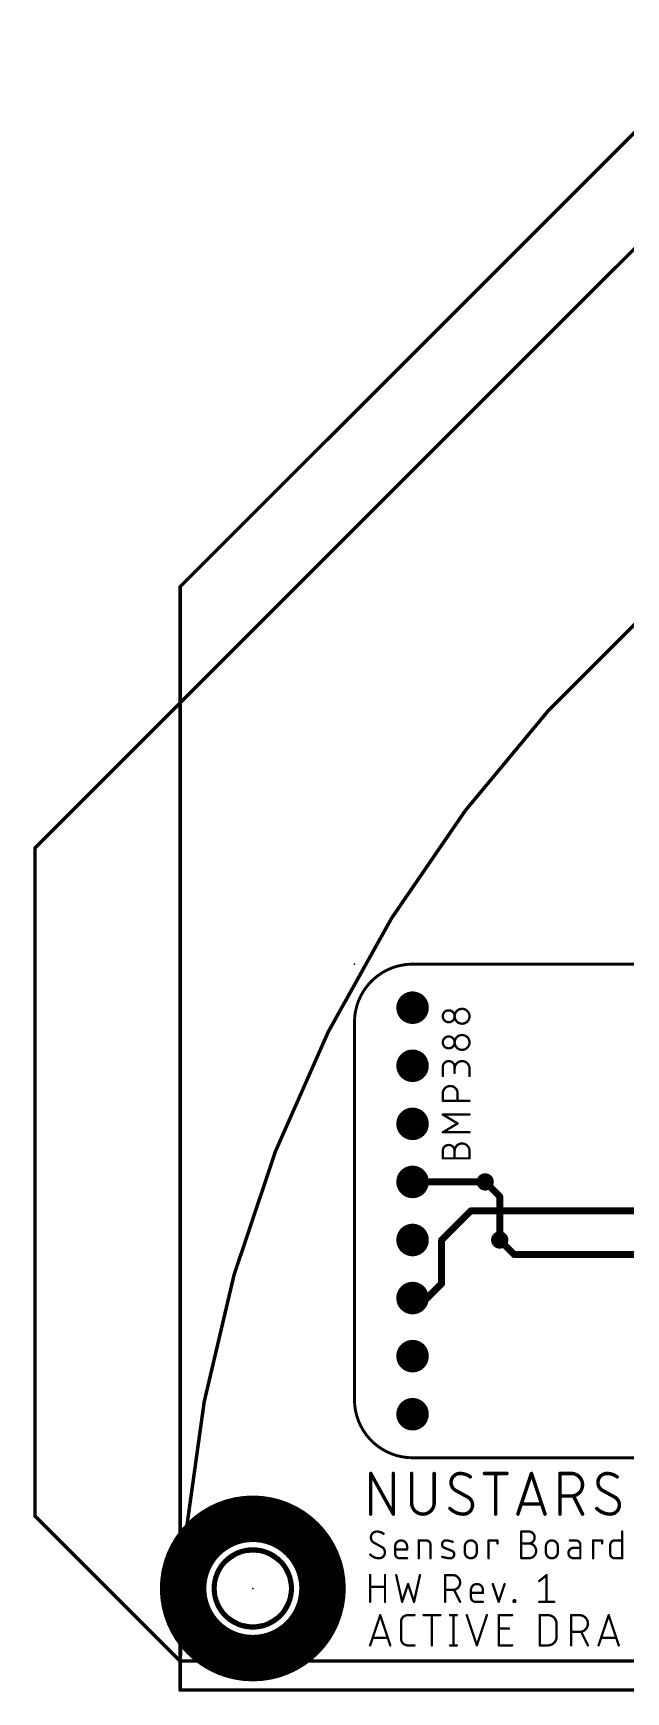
# Model space of a CAD drawing. Extents: x -0.25 to 2.75, y -0.05 to 2.8.
# Drawn here: x -0.253 to 0.767, y -0.053 to 2.803 of the extents above; entities that cross this region are included whole.
import ezdxf

# ---------------------------------------------------------------- set-up
doc = ezdxf.new("R2010")
doc.units = 0
for name, color, linetype in [('1', 22, 'CONTINUOUS'), ('16', 175, 'CONTINUOUS'), ('17', 82, 'CONTINUOUS'), ('18', 82, 'CONTINUOUS'), ('20', 30, 'CONTINUOUS'), ('21', 253, 'CONTINUOUS'), ('23', 7, 'CONTINUOUS'), ('25', 253, 'CONTINUOUS'), ('39', 22, 'CONTINUOUS'), ('40', 175, 'CONTINUOUS'), ('41', 22, 'CONTINUOUS'), ('42', 175, 'CONTINUOUS'), ('43', 82, 'CONTINUOUS')]:
    doc.layers.add(name, color=color, linetype=linetype)

# ---------------------------------------------------------------- blocks, each defined once
blk = doc.blocks.new('ROUNDP')
at = {"const_width": 0.5}
blk.add_lwpolyline([(0, -0.25, 1), (0, 0.25, 1), (0, -0.25)], format="xyb", dxfattribs=at)
blk = doc.blocks.new('ROUNDV')
at = {"const_width": 0.5}
blk.add_lwpolyline([(0, -0.25, 1), (0, 0.25, 1), (0, -0.25)], format="xyb", dxfattribs=at)

msp = doc.modelspace()

# ---------------------------------------------------------------- linework, layer by layer
at = {"layer": '1'}
for points, const_width in [([(1.1, 2.75), (-0.25, 1.4)], 0.006), ([(-0.25, 1.4), (-0.25, 1.1)], 0.006), ([(-0.25, 1.1), (-0.25, 0.25)], 0.006), ([(0.525, 0.825), (0.4, 0.825)], 0.012), ([(0.45, 0.725), (0.5, 0.775)], 0.012), ([(0.5, 0.775), (1.025, 0.775)], 0.012), ([(0.45, 0.65), (0.45, 0.725)], 0.012), ([(0.575, 0.7), (0.55, 0.725)], 0.012), ([(1.05, 0.7), (0.575, 0.7)], 0.012), ([(0.4, 0.625), (0.425, 0.625)], 0.012), ([(0.425, 0.625), (0.45, 0.65)], 0.012), ([(-0.25, 0.25), (0, 0)], 0.006), ([(0, 0), (2.75, 0)], 0.006)]:
    msp.add_lwpolyline(points, dxfattribs=dict(at, const_width=const_width))
for points, const_width in [([(-0.2485, 1.4, 1), (-0.2515, 1.4)], 0.003), ([(-0.251061, 1.401061, 1), (-0.248939, 1.398939)], 0.003), ([(-0.2485, 1.1, 1), (-0.2515, 1.1)], 0.003), ([(-0.2515, 1.1, 1), (-0.2485, 1.1)], 0.003), ([(0.4, 0.828, 1), (0.4, 0.822)], 0.006), ([(0.525, 0.822, 1), (0.525, 0.828)], 0.006), ([(0.5, 0.778, 1), (0.5, 0.772)], 0.006), ([(0.502121, 0.772879, 1), (0.497879, 0.777121)], 0.006), ([(0.453, 0.725, 1), (0.447, 0.725)], 0.006), ([(0.447879, 0.727121, 1), (0.452121, 0.722879)], 0.006), ([(0.552121, 0.727121, 1), (0.547879, 0.722879)], 0.006), ([(0.575, 0.703, 1), (0.575, 0.697)], 0.006), ([(0.572879, 0.697879, 1), (0.577121, 0.702121)], 0.006), ([(0.4, 0.628, 1), (0.4, 0.622)], 0.006), ([(0.422879, 0.627121, 1), (0.427121, 0.622879)], 0.006), ([(0.425, 0.622, 1), (0.425, 0.628)], 0.006), ([(0.447, 0.65, 1), (0.453, 0.65)], 0.006), ([(0.452121, 0.647879, 1), (0.447879, 0.652121)], 0.006), ([(-0.248939, 0.251061, 1), (-0.251061, 0.248939)], 0.003), ([(-0.2515, 0.25, 1), (-0.2485, 0.25)], 0.003), ([(0, 0.0015, 1), (0, -0.0015)], 0.003), ([(-0.001061, -0.001061, 1), (0.001061, 0.001061)], 0.003)]:
    msp.add_lwpolyline(points, format="xyb", dxfattribs=dict(at, const_width=const_width))
at = {"layer": '16'}
for points, const_width in [([(0.95, 2.8), (0.75, 2.6)], 0.006), ([(0.75, 2.6), (0, 1.85)], 0.006), ([(0, 1.85), (0, -0.05)], 0.006), ([(0.55, 0.8), (0.525, 0.825)], 0.012), ([(0.55, 0.725), (0.55, 0.8)], 0.012), ([(0, -0.05), (1.95, -0.05)], 0.006)]:
    msp.add_lwpolyline(points, dxfattribs=dict(at, const_width=const_width))
for points, const_width in [([(0.748939, 2.601061, 1), (0.751061, 2.598939)], 0.003), ([(0.751061, 2.598939, 1), (0.748939, 2.601061)], 0.003), ([(0.0015, 1.85, 1), (-0.0015, 1.85)], 0.003), ([(-0.001061, 1.851061, 1), (0.001061, 1.848939)], 0.003), ([(0.527121, 0.827121, 1), (0.522879, 0.822879)], 0.006), ([(0.553, 0.8, 1), (0.547, 0.8)], 0.006), ([(0.547879, 0.797879, 1), (0.552121, 0.802121)], 0.006), ([(0.547, 0.725, 1), (0.553, 0.725)], 0.006), ([(0, -0.0485, 1), (0, -0.0515)], 0.003), ([(-0.0015, -0.05, 1), (0.0015, -0.05)], 0.003)]:
    msp.add_lwpolyline(points, format="xyb", dxfattribs=dict(at, const_width=const_width))
at = {"layer": '20'}
for points, const_width in [([(2.43, 2.43, 0.414214), (0, 0)], 0.006), ([(0, 0.0015, 1), (0, -0.0015)], 0.003), ([(-0.0015, 0, 1), (0.0015, 0)], 0.003)]:
    msp.add_lwpolyline(points, format="xyb", dxfattribs=dict(at, const_width=const_width))
at = {"layer": '20', "const_width": 0.006}
msp.add_lwpolyline([(0, 0), (1.905, 0)], dxfattribs=at)
at = {"layer": '20'}
msp.add_circle((0.125, 0.125), 0.062992, dxfattribs=at)
at = {"layer": '21'}
for points, const_width in [([(0.4, 1.2, 0.414214), (0.3, 1.1)], 0.005), ([(0.4, 1.20125, 1), (0.4, 1.19875)], 0.0025), ([(0.4, 1.19875, 1), (0.4, 1.20125)], 0.0025), ([(0.30125, 1.1, 1), (0.29875, 1.1)], 0.0025), ([(0.29875, 1.1, 1), (0.30125, 1.1)], 0.0025), ([(0.3, 0.45, 0.414214), (0.4, 0.35)], 0.005), ([(0.30125, 0.45, 1), (0.29875, 0.45)], 0.0025), ([(0.29875, 0.45, 1), (0.30125, 0.45)], 0.0025), ([(0.4, 0.35125, 1), (0.4, 0.34875)], 0.0025), ([(0.4, 0.34875, 1), (0.4, 0.35125)], 0.0025), ([(0.3295, 0.323, 1), (0.3265, 0.323)], 0.003), ([(0.329311, 0.323728, 1), (0.326689, 0.322272)], 0.003), ([(0.368389, 0.323, 1), (0.365389, 0.323)], 0.003), ([(0.399843, 0.323, 1), (0.396843, 0.323)], 0.003), ([(0.438732, 0.323, 1), (0.435732, 0.323)], 0.003), ([(0.48179, 0.323, 0.414214), (0.466234, 0.307444)], 0.006), ([(0.49929, 0.317167, 0.16228), (0.48179, 0.323)], 0.006), ([(0.48179, 0.3245, 1), (0.48179, 0.3215)], 0.003), ([(0.48179, 0.3215, 1), (0.48179, 0.3245)], 0.003), ([(0.49839, 0.315967, 1), (0.50019, 0.318367)], 0.003), ([(0.523642, 0.3245, 1), (0.523642, 0.3215)], 0.003), ([(0.544586, 0.323, 1), (0.541586, 0.323)], 0.003), ([(0.56253, 0.3215, 1), (0.56253, 0.3245)], 0.003), ([(0.606059, 0.323474, 1), (0.603213, 0.322526)], 0.003), ([(0.606059, 0.322526, 1), (0.603213, 0.323474)], 0.003), ([(0.655173, 0.323, 1), (0.652173, 0.323)], 0.003), ([(0.653673, 0.3245, 1), (0.653673, 0.3215)], 0.003), ([(0.673117, 0.284111, 1), (0.673117, 0.323)], 0.006), ([(0.673117, 0.3245, 1), (0.673117, 0.3215)], 0.003), ([(0.673117, 0.3215, 1), (0.673117, 0.3245)], 0.003), ([(0.734585, 0.323, 0.414214), (0.719029, 0.307444)], 0.006), ([(0.752085, 0.317167, 0.16228), (0.734585, 0.323)], 0.006), ([(0.734585, 0.3245, 1), (0.734585, 0.3215)], 0.003), ([(0.734585, 0.3215, 1), (0.734585, 0.3245)], 0.003), ([(0.751185, 0.315967, 1), (0.752985, 0.318367)], 0.003), ([(0.466234, 0.307444, 0.265563), (0.474012, 0.293833)], 0.006), ([(0.467734, 0.307444, 1), (0.464734, 0.307444)], 0.003), ([(0.464734, 0.307444, 1), (0.467734, 0.307444)], 0.003), ([(0.47473, 0.29515, 1), (0.473294, 0.292516)], 0.003), ([(0.47325, 0.292541, 1), (0.474773, 0.295125)], 0.003), ([(0.653673, 0.285611, 1), (0.653673, 0.282611)], 0.003), ([(0.673117, 0.285611, 1), (0.673117, 0.282611)], 0.003), ([(0.673117, 0.282611, 1), (0.673117, 0.285611)], 0.003), ([(0.678348, 0.284782, 1), (0.675665, 0.28344)], 0.003), ([(0.719029, 0.307444, 0.265563), (0.726807, 0.293833)], 0.006), ([(0.720529, 0.307444, 1), (0.717529, 0.307444)], 0.003), ([(0.717529, 0.307444, 1), (0.720529, 0.307444)], 0.003), ([(0.727525, 0.29515, 1), (0.726089, 0.292516)], 0.003), ([(0.726046, 0.292541, 1), (0.727569, 0.295125)], 0.003), ([(0.125, -0.01, 1), (0.125, 0.26, 1), (0.125, -0.01)], 0.006), ([(0.398343, 0.272444, 1), (0.437232, 0.272444)], 0.006), ([(0.399843, 0.272444, 1), (0.396843, 0.272444)], 0.003), ([(0.396843, 0.272444, 1), (0.399843, 0.272444)], 0.003), ([(0.438732, 0.272444, 1), (0.435732, 0.272444)], 0.003), ([(0.435732, 0.272444, 1), (0.438732, 0.272444)], 0.003), ([(0.46429, 0.262722, 0.200003), (0.487623, 0.253)], 0.006), ([(0.465355, 0.263778, 1), (0.463225, 0.261666)], 0.003), ([(0.487623, 0.253, 0.414211), (0.503178, 0.268555)], 0.006), ([(0.496162, 0.283459, 1), (0.494639, 0.280874)], 0.003), ([(0.503178, 0.268555, 0.265563), (0.495401, 0.282167)], 0.006), ([(0.494682, 0.28085, 1), (0.496119, 0.283483)], 0.003), ([(0.504678, 0.268555, 1), (0.501678, 0.268555)], 0.003), ([(0.501678, 0.268555, 1), (0.504678, 0.268555)], 0.003), ([(0.587136, 0.272, 1), (0.587136, 0.269)], 0.003), ([(0.622136, 0.269, 1), (0.622136, 0.272)], 0.003), ([(0.717085, 0.262722, 0.200003), (0.740418, 0.253)], 0.006), ([(0.71815, 0.263778, 1), (0.71602, 0.261666)], 0.003), ([(0.740418, 0.253, 0.414211), (0.755974, 0.268555)], 0.006), ([(0.755974, 0.268555, 0.265563), (0.748196, 0.282167)], 0.006), ([(0.748958, 0.283459, 1), (0.747435, 0.280874)], 0.003), ([(0.747478, 0.28085, 1), (0.748914, 0.283483)], 0.003), ([(0.757474, 0.268555, 1), (0.754474, 0.268555)], 0.003), ([(0.754474, 0.268555, 1), (0.757474, 0.268555)], 0.003), ([(0.3265, 0.253, 1), (0.3295, 0.253)], 0.003), ([(0.365389, 0.253, 1), (0.368389, 0.253)], 0.003), ([(0.365578, 0.252272, 1), (0.3682, 0.253728)], 0.003), ([(0.487623, 0.2545, 1), (0.487623, 0.2515)], 0.003), ([(0.487623, 0.2515, 1), (0.487623, 0.2545)], 0.003), ([(0.541586, 0.253, 1), (0.544586, 0.253)], 0.003), ([(0.57988, 0.253474, 1), (0.582726, 0.252526)], 0.003), ([(0.626546, 0.252526, 1), (0.629393, 0.253474)], 0.003), ([(0.652173, 0.253, 1), (0.655173, 0.253)], 0.003), ([(0.69122, 0.252329, 1), (0.693904, 0.253671)], 0.003), ([(0.740418, 0.2545, 1), (0.740418, 0.2515)], 0.003), ([(0.740418, 0.2515, 1), (0.740418, 0.2545)], 0.003), ([(0.3385, 0.223, 0.414217), (0.328278, 0.212778)], 0.004), ([(0.328278, 0.212778, 0.265567), (0.333389, 0.203833)], 0.004), ([(0.329278, 0.212778, 1), (0.327278, 0.212778)], 0.002), ([(0.327278, 0.212778, 1), (0.329278, 0.212778)], 0.002), ([(0.333868, 0.204711, 1), (0.33291, 0.202955)], 0.002), ([(0.332881, 0.202972, 1), (0.333896, 0.204695)], 0.002), ([(0.35, 0.219167, 0.162274), (0.3385, 0.223)], 0.004), ([(0.3385, 0.224, 1), (0.3385, 0.222)], 0.002), ([(0.3385, 0.222, 1), (0.3385, 0.224)], 0.002), ([(0.3494, 0.218367, 1), (0.3506, 0.219967)], 0.002), ([(0.3905, 0.197444, 1), (0.370055, 0.197444)], 0.004), ([(0.411555, 0.207667, 1), (0.409555, 0.207667)], 0.002), ([(0.410555, 0.208667, 1), (0.410555, 0.206667)], 0.002), ([(0.431, 0.2, 0.414209), (0.423333, 0.207667)], 0.004), ([(0.423333, 0.208667, 1), (0.423333, 0.206667)], 0.002), ([(0.423333, 0.206667, 1), (0.423333, 0.208667)], 0.002), ([(0.432, 0.2, 1), (0.43, 0.2)], 0.002), ([(0.43, 0.2, 1), (0.432, 0.2)], 0.002), ([(0.457444, 0.207667, 0.831818), (0.454889, 0.194889)], 0.004), ([(0.468944, 0.205111, 0.102549), (0.457444, 0.207667)], 0.004), ([(0.457459, 0.208666, 1), (0.45743, 0.206667)], 0.002), ([(0.45743, 0.206667, 1), (0.457459, 0.208666)], 0.002), ([(0.468534, 0.204199, 1), (0.469355, 0.206023)], 0.002), ([(0.5105, 0.197444, 1), (0.490055, 0.197444)], 0.004), ([(0.531817, 0.207667, 1), (0.529817, 0.207667)], 0.002), ([(0.530817, 0.208667, 1), (0.530817, 0.206667)], 0.002), ([(0.54715, 0.207667, 1), (0.54515, 0.207667)], 0.002), ([(0.54515, 0.202555, 1), (0.54715, 0.202555)], 0.002), ([(0.54615, 0.206667, 1), (0.54615, 0.208667)], 0.002), ([(0.588167, 0.223, 1), (0.586167, 0.223)], 0.002), ([(0.587167, 0.224, 1), (0.587167, 0.222)], 0.002), ([(0.587167, 0.203555, 1), (0.587167, 0.201555)], 0.002), ([(0.599944, 0.202555, 1), (0.599944, 0.223)], 0.004), ([(0.599944, 0.224, 1), (0.599944, 0.222)], 0.002), ([(0.599944, 0.177, 1), (0.599944, 0.202555)], 0.004), ([(0.599944, 0.203555, 1), (0.599944, 0.201555)], 0.002), ([(0.599944, 0.203555, 1), (0.599944, 0.201555)], 0.002), ([(0.599944, 0.222, 1), (0.599944, 0.224)], 0.002), ([(0.599944, 0.201555, 1), (0.599944, 0.203555)], 0.002), ([(0.65, 0.197444, 1), (0.629555, 0.197444)], 0.004), ([(0.670879, 0.208667, 1), (0.670879, 0.206667)], 0.002), ([(0.688768, 0.2, 0.414214), (0.681101, 0.207667)], 0.004), ([(0.681101, 0.208667, 1), (0.681101, 0.206667)], 0.002), ([(0.681101, 0.206667, 1), (0.681101, 0.208667)], 0.002), ([(0.689768, 0.2, 1), (0.687768, 0.2)], 0.002), ([(0.687768, 0.2, 1), (0.689768, 0.2)], 0.002), ([(0.711817, 0.207667, 1), (0.709817, 0.207667)], 0.002), ([(0.710817, 0.208667, 1), (0.710817, 0.206667)], 0.002), ([(0.72715, 0.207667, 1), (0.72515, 0.207667)], 0.002), ([(0.72515, 0.202555, 1), (0.72715, 0.202555)], 0.002), ([(0.72615, 0.206667, 1), (0.72615, 0.208667)], 0.002), ([(0.74799, 0.207667, 0.414214), (0.740323, 0.2)], 0.004), ([(0.741323, 0.2, 1), (0.739323, 0.2)], 0.002), ([(0.739323, 0.2, 1), (0.741323, 0.2)], 0.002), ([(0.74799, 0.208667, 1), (0.74799, 0.206667)], 0.002), ([(0.74799, 0.206667, 1), (0.74799, 0.208667)], 0.002), ([(0.761768, 0.223, 1), (0.759768, 0.223)], 0.002), ([(0.760768, 0.206667, 1), (0.760768, 0.208667)], 0.002), ([(0.125, 0.058071, 1), (0.125, 0.191929, 1), (0.125, 0.058071)], 0.008), ([(0.327, 0.183389, 0.199996), (0.342333, 0.177)], 0.004), ([(0.32771, 0.184093, 1), (0.32629, 0.182685)], 0.002), ([(0.342333, 0.177, 0.414214), (0.352555, 0.187222)], 0.004), ([(0.342333, 0.178, 1), (0.342333, 0.176)], 0.002), ([(0.342333, 0.176, 1), (0.342333, 0.178)], 0.002), ([(0.352555, 0.187222, 0.265565), (0.347444, 0.196167)], 0.004), ([(0.347952, 0.197028, 1), (0.346937, 0.195305)], 0.002), ([(0.346966, 0.195289, 1), (0.347923, 0.197044)], 0.002), ([(0.353555, 0.187222, 1), (0.351555, 0.187222)], 0.002), ([(0.351555, 0.187222, 1), (0.353555, 0.187222)], 0.002), ([(0.371055, 0.197444, 1), (0.369055, 0.197444)], 0.002), ([(0.369055, 0.197444, 1), (0.371055, 0.197444)], 0.002), ([(0.370055, 0.193333, 1), (0.370055, 0.191333)], 0.002), ([(0.370055, 0.184667, 0.414214), (0.377722, 0.177)], 0.004), ([(0.371055, 0.184667, 1), (0.369055, 0.184667)], 0.002), ([(0.369055, 0.184667, 1), (0.371055, 0.184667)], 0.002), ([(0.377722, 0.178, 1), (0.377722, 0.176)], 0.002), ([(0.377722, 0.176, 1), (0.377722, 0.178)], 0.002), ([(0.3915, 0.197444, 1), (0.3895, 0.197444)], 0.002), ([(0.3895, 0.197444, 1), (0.3915, 0.197444)], 0.002), ([(0.3895, 0.192333, 1), (0.3915, 0.192333)], 0.002), ([(0.3905, 0.191333, 1), (0.3905, 0.193333)], 0.002), ([(0.3905, 0.176, 1), (0.3905, 0.178)], 0.002), ([(0.409555, 0.177, 1), (0.411555, 0.177)], 0.002), ([(0.43, 0.177, 1), (0.432, 0.177)], 0.002), ([(0.451055, 0.179555, 0.082974), (0.465111, 0.177)], 0.004), ([(0.451394, 0.180496, 1), (0.450717, 0.178615)], 0.002), ([(0.45526, 0.195817, 1), (0.454517, 0.19396)], 0.002), ([(0.454517, 0.19396, 1), (0.45526, 0.195817)], 0.002), ([(0.465111, 0.177, 0.831818), (0.467666, 0.189778)], 0.004), ([(0.465125, 0.178, 1), (0.465097, 0.176)], 0.002), ([(0.465097, 0.176, 1), (0.465125, 0.178)], 0.002), ([(0.468038, 0.190706, 1), (0.467295, 0.188849)], 0.002), ([(0.467295, 0.188849, 1), (0.468038, 0.190706)], 0.002), ([(0.491055, 0.197444, 1), (0.489055, 0.197444)], 0.002), ([(0.489055, 0.197444, 1), (0.491055, 0.197444)], 0.002), ([(0.490055, 0.187222, 1), (0.5105, 0.187222)], 0.004), ([(0.491055, 0.187222, 1), (0.489055, 0.187222)], 0.002), ([(0.489055, 0.187222, 1), (0.491055, 0.187222)], 0.002), ([(0.5115, 0.197444, 1), (0.5095, 0.197444)], 0.002), ([(0.5095, 0.197444, 1), (0.5115, 0.197444)], 0.002), ([(0.5115, 0.187222, 1), (0.5095, 0.187222)], 0.002), ([(0.5095, 0.187222, 1), (0.5115, 0.187222)], 0.002), ([(0.529817, 0.177, 1), (0.531817, 0.177)], 0.002), ([(0.587167, 0.178, 1), (0.587167, 0.176)], 0.002), ([(0.586167, 0.177, 1), (0.588167, 0.177)], 0.002), ([(0.599944, 0.178, 1), (0.599944, 0.176)], 0.002), ([(0.599944, 0.176, 1), (0.599944, 0.178)], 0.002), ([(0.630555, 0.197444, 1), (0.628555, 0.197444)], 0.002), ([(0.628555, 0.197444, 1), (0.630555, 0.197444)], 0.002), ([(0.629555, 0.187222, 1), (0.65, 0.187222)], 0.004), ([(0.630555, 0.187222, 1), (0.628555, 0.187222)], 0.002), ([(0.628555, 0.187222, 1), (0.630555, 0.187222)], 0.002), ([(0.651, 0.197444, 1), (0.649, 0.197444)], 0.002), ([(0.649, 0.197444, 1), (0.651, 0.197444)], 0.002), ([(0.651, 0.187222, 1), (0.649, 0.187222)], 0.002), ([(0.649, 0.187222, 1), (0.651, 0.187222)], 0.002), ([(0.677268, 0.194889, 1), (0.677268, 0.177)], 0.004), ([(0.677268, 0.195889, 1), (0.677268, 0.193889)], 0.002), ([(0.677268, 0.178, 1), (0.677268, 0.176)], 0.002), ([(0.677268, 0.193889, 1), (0.677268, 0.195889)], 0.002), ([(0.677268, 0.176, 1), (0.677268, 0.178)], 0.002), ([(0.687768, 0.177, 1), (0.689768, 0.177)], 0.002), ([(0.688768, 0.193889, 1), (0.688768, 0.195889)], 0.002), ([(0.688768, 0.176, 1), (0.688768, 0.178)], 0.002), ([(0.709817, 0.177, 1), (0.711817, 0.177)], 0.002), ([(0.740323, 0.184667, 0.414214), (0.74799, 0.177)], 0.004), ([(0.741323, 0.184667, 1), (0.739323, 0.184667)], 0.002), ([(0.739323, 0.184667, 1), (0.741323, 0.184667)], 0.002), ([(0.74799, 0.178, 1), (0.74799, 0.176)], 0.002), ([(0.74799, 0.176, 1), (0.74799, 0.178)], 0.002), ([(0.759768, 0.177, 1), (0.761768, 0.177)], 0.002), ([(0.760768, 0.176, 1), (0.760768, 0.178)], 0.002), ([(0.328, 0.148, 1), (0.326, 0.148)], 0.002), ([(0.353555, 0.148, 1), (0.351555, 0.148)], 0.002), ([(0.372809, 0.148217, 1), (0.370857, 0.147783)], 0.002), ([(0.413698, 0.147783, 1), (0.411746, 0.148217)], 0.002), ([(0.45729, 0.148, 1), (0.45529, 0.148)], 0.002), ([(0.45629, 0.149, 1), (0.45629, 0.147)], 0.002), ([(0.469067, 0.122444, 1), (0.469067, 0.148)], 0.004), ([(0.469067, 0.149, 1), (0.469067, 0.147)], 0.002), ([(0.469067, 0.147, 1), (0.469067, 0.149)], 0.002), ([(0.631777, 0.148, 1), (0.629777, 0.148)], 0.002), ([(0.631402, 0.147219, 1), (0.630153, 0.148781)], 0.002), ([(0.327, 0.128555, 1), (0.327, 0.126555)], 0.002), ([(0.352555, 0.126555, 1), (0.352555, 0.128555)], 0.002), ([(0.393226, 0.132983, 1), (0.391329, 0.13235)], 0.002), ([(0.393226, 0.13235, 1), (0.391329, 0.132983)], 0.002), ([(0.45629, 0.123444, 1), (0.45629, 0.121444)], 0.002), ([(0.469067, 0.123444, 1), (0.469067, 0.121444)], 0.002), ([(0.469067, 0.121444, 1), (0.469067, 0.123444)], 0.002), ([(0.472517, 0.122892, 1), (0.470729, 0.121997)], 0.002), ([(0.521, 0.122444, 1), (0.500555, 0.122444)], 0.004), ([(0.501555, 0.122444, 1), (0.499555, 0.122444)], 0.002), ([(0.499555, 0.122444, 1), (0.501555, 0.122444)], 0.002), ([(0.500555, 0.118333, 1), (0.500555, 0.116333)], 0.002), ([(0.522, 0.122444, 1), (0.52, 0.122444)], 0.002), ([(0.52, 0.122444, 1), (0.522, 0.122444)], 0.002), ([(0.52, 0.117333, 1), (0.522, 0.117333)], 0.002), ([(0.521, 0.116333, 1), (0.521, 0.118333)], 0.002), ([(0.539004, 0.132983, 1), (0.537107, 0.13235)], 0.002), ([(0.559448, 0.13235, 1), (0.557551, 0.132983)], 0.002), ([(0.617375, 0.138559, 1), (0.618624, 0.136997)], 0.002), ([(0.326, 0.102, 1), (0.328, 0.102)], 0.002), ([(0.351555, 0.102, 1), (0.353555, 0.102)], 0.002), ([(0.381107, 0.102316, 1), (0.383004, 0.101684)], 0.002), ([(0.381079, 0.101783, 1), (0.383032, 0.102217)], 0.002), ([(0.401524, 0.102217, 1), (0.403476, 0.101783)], 0.002), ([(0.401551, 0.101684, 1), (0.403449, 0.102316)], 0.002), ([(0.45529, 0.102, 1), (0.45729, 0.102)], 0.002), ([(0.480951, 0.101553, 1), (0.48274, 0.102447)], 0.002), ([(0.500555, 0.109667, 0.414214), (0.508222, 0.102)], 0.004), ([(0.501555, 0.109667, 1), (0.499555, 0.109667)], 0.002), ([(0.499555, 0.109667, 1), (0.501555, 0.109667)], 0.002), ([(0.508222, 0.103, 1), (0.508222, 0.101)], 0.002), ([(0.508222, 0.101, 1), (0.508222, 0.103)], 0.002), ([(0.521, 0.101, 1), (0.521, 0.103)], 0.002), ([(0.547329, 0.102316, 1), (0.549226, 0.101684)], 0.002), ([(0.547329, 0.101684, 1), (0.549226, 0.102316)], 0.002), ([(0.575, 0.104555, 1), (0.573, 0.104555)], 0.002), ([(0.574, 0.105555, 1), (0.574, 0.103555)], 0.002), ([(0.574, 0.103, 1), (0.574, 0.101)], 0.002), ([(0.573, 0.102, 1), (0.575, 0.102)], 0.002), ([(0.577555, 0.104555, 1), (0.575555, 0.104555)], 0.002), ([(0.575555, 0.102, 1), (0.577555, 0.102)], 0.002), ([(0.576555, 0.103555, 1), (0.576555, 0.105555)], 0.002), ([(0.576555, 0.101, 1), (0.576555, 0.103)], 0.002), ([(0.618, 0.103, 1), (0.618, 0.101)], 0.002), ([(0.629777, 0.102, 1), (0.631777, 0.102)], 0.002), ([(0.643555, 0.101, 1), (0.643555, 0.103)], 0.002), ([(0.345282, 0.079316, 1), (0.343385, 0.078684)], 0.002), ([(0.345282, 0.078684, 1), (0.343385, 0.079316)], 0.002), ([(0.391706, 0.079, 0.41421), (0.38015, 0.067444)], 0.004), ([(0.38115, 0.067444, 1), (0.37915, 0.067444)], 0.002), ([(0.37915, 0.067444, 1), (0.38115, 0.067444)], 0.002), ([(0.391706, 0.08, 1), (0.391706, 0.078)], 0.002), ([(0.391706, 0.078, 1), (0.391706, 0.08)], 0.002), ([(0.403261, 0.078, 1), (0.403261, 0.08)], 0.002), ([(0.418929, 0.08, 1), (0.418929, 0.078)], 0.002), ([(0.434373, 0.079, 1), (0.432373, 0.079)], 0.002), ([(0.447818, 0.078, 1), (0.447818, 0.08)], 0.002), ([(0.464555, 0.08, 1), (0.464555, 0.078)], 0.002), ([(0.471333, 0.079, 1), (0.469333, 0.079)], 0.002), ([(0.476111, 0.078, 1), (0.476111, 0.08)], 0.002), ([(0.494268, 0.079316, 1), (0.492371, 0.078684)], 0.002), ([(0.528935, 0.078684, 1), (0.527037, 0.079316)], 0.002), ([(0.549383, 0.079, 1), (0.547383, 0.079)], 0.002), ([(0.548383, 0.08, 1), (0.548383, 0.078)], 0.002), ([(0.548383, 0.056889, 1), (0.548383, 0.054889)], 0.002), ([(0.565716, 0.054889, 1), (0.565716, 0.056889)], 0.002), ([(0.571494, 0.078, 1), (0.571494, 0.08)], 0.002), ([(0.619848, 0.079, 1), (0.617848, 0.079)], 0.002), ([(0.618848, 0.08, 1), (0.618848, 0.078)], 0.002), ([(0.647737, 0.064555, 0.414214), (0.633293, 0.079)], 0.004), ([(0.633293, 0.08, 1), (0.633293, 0.078)], 0.002), ([(0.633293, 0.078, 1), (0.633293, 0.08)], 0.002), ([(0.648737, 0.064555, 1), (0.646737, 0.064555)], 0.002), ([(0.646737, 0.064555, 1), (0.648737, 0.064555)], 0.002), ([(0.673915, 0.079, 1), (0.671915, 0.079)], 0.002), ([(0.672915, 0.08, 1), (0.672915, 0.078)], 0.002), ([(0.68736, 0.050111, 1), (0.68736, 0.079)], 0.004), ([(0.68736, 0.08, 1), (0.68736, 0.078)], 0.002), ([(0.68736, 0.078, 1), (0.68736, 0.08)], 0.002), ([(0.738401, 0.079316, 1), (0.736504, 0.078684)], 0.002), ([(0.738401, 0.078684, 1), (0.736504, 0.079316)], 0.002), ([(0.331333, 0.041, 1), (0.331333, 0.039)], 0.002), ([(0.357333, 0.039, 1), (0.357333, 0.041)], 0.002), ([(0.38015, 0.038555, 0.414214), (0.391706, 0.027)], 0.004), ([(0.38115, 0.038555, 1), (0.37915, 0.038555)], 0.002), ([(0.37915, 0.038555, 1), (0.38115, 0.038555)], 0.002), ([(0.391706, 0.028, 1), (0.391706, 0.026)], 0.002), ([(0.391706, 0.026, 1), (0.391706, 0.028)], 0.002), ([(0.403261, 0.026, 1), (0.403261, 0.028)], 0.002), ([(0.464555, 0.028, 1), (0.464555, 0.026)], 0.002), ([(0.476111, 0.026, 1), (0.476111, 0.028)], 0.002), ([(0.548383, 0.028, 1), (0.548383, 0.026)], 0.002), ([(0.571494, 0.026, 1), (0.571494, 0.028)], 0.002), ([(0.618848, 0.028, 1), (0.618848, 0.026)], 0.002), ([(0.633293, 0.027, 0.414214), (0.647737, 0.041444)], 0.004), ([(0.633293, 0.028, 1), (0.633293, 0.026)], 0.002), ([(0.633293, 0.026, 1), (0.633293, 0.028)], 0.002), ([(0.648737, 0.041444, 1), (0.646737, 0.041444)], 0.002), ([(0.646737, 0.041444, 1), (0.648737, 0.041444)], 0.002), ([(0.672915, 0.051111, 1), (0.672915, 0.049111)], 0.002), ([(0.68736, 0.051111, 1), (0.68736, 0.049111)], 0.002), ([(0.68736, 0.049111, 1), (0.68736, 0.051111)], 0.002), ([(0.691143, 0.050558, 1), (0.689354, 0.049664)], 0.002), ([(0.724453, 0.041, 1), (0.724453, 0.039)], 0.002), ([(0.750453, 0.039, 1), (0.750453, 0.041)], 0.002), ([(0.326051, 0.027316, 1), (0.327949, 0.026684)], 0.002), ([(0.360718, 0.026684, 1), (0.362615, 0.027316)], 0.002), ([(0.432373, 0.027, 1), (0.434373, 0.027)], 0.002), ([(0.469333, 0.027, 1), (0.471333, 0.027)], 0.002), ([(0.509704, 0.027316, 1), (0.511601, 0.026684)], 0.002), ([(0.509704, 0.026684, 1), (0.511601, 0.027316)], 0.002), ([(0.547383, 0.027, 1), (0.549383, 0.027)], 0.002), ([(0.617848, 0.027, 1), (0.619848, 0.027)], 0.002), ([(0.671915, 0.027, 1), (0.673915, 0.027)], 0.002), ([(0.70091, 0.026553, 1), (0.702699, 0.027447)], 0.002), ([(0.719171, 0.027316, 1), (0.721068, 0.026684)], 0.002), ([(0.753837, 0.026684, 1), (0.755734, 0.027316)], 0.002)]:
    msp.add_lwpolyline(points, format="xyb", dxfattribs=dict(at, const_width=const_width))
for points, const_width in [([(0.4, 1.2), (0.85, 1.2)], 0.005), ([(0.3, 0.45), (0.3, 1.1)], 0.005), ([(0.85, 0.35), (0.4, 0.35)], 0.005), ([(0.328, 0.253), (0.328, 0.323)], 0.006), ([(0.328, 0.323), (0.366889, 0.253)], 0.006), ([(0.366889, 0.253), (0.366889, 0.323)], 0.006), ([(0.398343, 0.323), (0.398343, 0.272444)], 0.006), ([(0.437232, 0.272444), (0.437232, 0.323)], 0.006), ([(0.523642, 0.323), (0.56253, 0.323)], 0.006), ([(0.543086, 0.253), (0.543086, 0.323)], 0.006), ([(0.581303, 0.253), (0.604636, 0.323)], 0.006), ([(0.604636, 0.323), (0.627969, 0.253)], 0.006), ([(0.653673, 0.253), (0.653673, 0.323)], 0.006), ([(0.653673, 0.323), (0.673117, 0.323)], 0.006), ([(0.495401, 0.282167), (0.474012, 0.293833)], 0.006), ([(0.673117, 0.284111), (0.653673, 0.284111)], 0.006), ([(0.692562, 0.253), (0.677006, 0.284111)], 0.006), ([(0.748196, 0.282167), (0.726807, 0.293833)], 0.006), ([(0.622136, 0.2705), (0.587136, 0.2705)], 0.006), ([(0.347444, 0.196167), (0.333389, 0.203833)], 0.004), ([(0.410555, 0.177), (0.410555, 0.207667)], 0.004), ([(0.410555, 0.207667), (0.423333, 0.207667)], 0.004), ([(0.431, 0.2), (0.431, 0.177)], 0.004), ([(0.530817, 0.177), (0.530817, 0.207667)], 0.004), ([(0.530817, 0.207667), (0.54615, 0.207667)], 0.004), ([(0.54615, 0.207667), (0.54615, 0.202555)], 0.004), ([(0.587167, 0.177), (0.587167, 0.223)], 0.004), ([(0.587167, 0.223), (0.599944, 0.223)], 0.004), ([(0.587167, 0.202555), (0.599944, 0.202555)], 0.004), ([(0.681101, 0.207667), (0.670879, 0.207667)], 0.004), ([(0.688768, 0.177), (0.688768, 0.2)], 0.004), ([(0.710817, 0.177), (0.710817, 0.207667)], 0.004), ([(0.710817, 0.207667), (0.72615, 0.207667)], 0.004), ([(0.72615, 0.207667), (0.72615, 0.202555)], 0.004), ([(0.740323, 0.184667), (0.740323, 0.2)], 0.004), ([(0.74799, 0.207667), (0.760768, 0.207667)], 0.004), ([(0.760768, 0.223), (0.760768, 0.177)], 0.004), ([(0.370055, 0.184667), (0.370055, 0.197444)], 0.004), ([(0.3905, 0.192333), (0.370055, 0.192333)], 0.004), ([(0.3905, 0.177), (0.377722, 0.177)], 0.004), ([(0.3905, 0.197444), (0.3905, 0.192333)], 0.004), ([(0.467666, 0.189778), (0.454889, 0.194889)], 0.004), ([(0.490055, 0.187222), (0.490055, 0.197444)], 0.004), ([(0.5105, 0.197444), (0.5105, 0.187222)], 0.004), ([(0.599944, 0.177), (0.587167, 0.177)], 0.004), ([(0.629555, 0.187222), (0.629555, 0.197444)], 0.004), ([(0.65, 0.197444), (0.65, 0.187222)], 0.004), ([(0.688768, 0.194889), (0.677268, 0.194889)], 0.004), ([(0.677268, 0.177), (0.688768, 0.177)], 0.004), ([(0.760768, 0.177), (0.74799, 0.177)], 0.004), ([(0.327, 0.102), (0.327, 0.148)], 0.004), ([(0.352555, 0.148), (0.352555, 0.102)], 0.004), ([(0.371833, 0.148), (0.382055, 0.102)], 0.004), ([(0.4025, 0.102), (0.412722, 0.148)], 0.004), ([(0.45629, 0.102), (0.45629, 0.148)], 0.004), ([(0.45629, 0.148), (0.469067, 0.148)], 0.004), ([(0.618, 0.137778), (0.630777, 0.148)], 0.004), ([(0.630777, 0.148), (0.630777, 0.102)], 0.004), ([(0.327, 0.127555), (0.352555, 0.127555)], 0.004), ([(0.382055, 0.102), (0.392278, 0.132667)], 0.004), ([(0.392278, 0.132667), (0.4025, 0.102)], 0.004), ([(0.469067, 0.122444), (0.45629, 0.122444)], 0.004), ([(0.481845, 0.102), (0.471623, 0.122444)], 0.004), ([(0.500555, 0.109667), (0.500555, 0.122444)], 0.004), ([(0.521, 0.117333), (0.500555, 0.117333)], 0.004), ([(0.521, 0.122444), (0.521, 0.117333)], 0.004), ([(0.538055, 0.132667), (0.548278, 0.102)], 0.004), ([(0.548278, 0.102), (0.5585, 0.132667)], 0.004), ([(0.521, 0.102), (0.508222, 0.102)], 0.004), ([(0.574, 0.102), (0.574, 0.104555)], 0.004), ([(0.574, 0.104555), (0.576555, 0.104555)], 0.004), ([(0.576555, 0.102), (0.574, 0.102)], 0.004), ([(0.576555, 0.104555), (0.576555, 0.102)], 0.004), ([(0.618, 0.102), (0.643555, 0.102)], 0.004), ([(0.327, 0.027), (0.344333, 0.079)], 0.004), ([(0.344333, 0.079), (0.361667, 0.027)], 0.004), ([(0.38015, 0.038555), (0.38015, 0.067444)], 0.004), ([(0.391706, 0.079), (0.403261, 0.079)], 0.004), ([(0.418929, 0.079), (0.447818, 0.079)], 0.004), ([(0.433373, 0.027), (0.433373, 0.079)], 0.004), ([(0.464555, 0.079), (0.476111, 0.079)], 0.004), ([(0.470333, 0.079), (0.470333, 0.027)], 0.004), ([(0.49332, 0.079), (0.510653, 0.027)], 0.004), ([(0.510653, 0.027), (0.527986, 0.079)], 0.004), ([(0.548383, 0.027), (0.548383, 0.079)], 0.004), ([(0.548383, 0.079), (0.571494, 0.079)], 0.004), ([(0.548383, 0.055889), (0.565716, 0.055889)], 0.004), ([(0.618848, 0.027), (0.618848, 0.079)], 0.004), ([(0.618848, 0.079), (0.633293, 0.079)], 0.004), ([(0.647737, 0.064555), (0.647737, 0.041444)], 0.004), ([(0.672915, 0.027), (0.672915, 0.079)], 0.004), ([(0.672915, 0.079), (0.68736, 0.079)], 0.004), ([(0.720119, 0.027), (0.737453, 0.079)], 0.004), ([(0.737453, 0.079), (0.754786, 0.027)], 0.004), ([(0.357333, 0.04), (0.331333, 0.04)], 0.004), ([(0.403261, 0.027), (0.391706, 0.027)], 0.004), ([(0.464555, 0.027), (0.476111, 0.027)], 0.004), ([(0.571494, 0.027), (0.548383, 0.027)], 0.004), ([(0.633293, 0.027), (0.618848, 0.027)], 0.004), ([(0.68736, 0.050111), (0.672915, 0.050111)], 0.004), ([(0.701804, 0.027), (0.690249, 0.050111)], 0.004), ([(0.750453, 0.04), (0.724453, 0.04)], 0.004)]:
    msp.add_lwpolyline(points, dxfattribs=dict(at, const_width=const_width))
at = {"layer": '23'}
for p in [(0.3, 1.2), (0.125, 0.125)]:
    msp.add_point(p, dxfattribs=at)
at = {"layer": '25'}
for points, const_width in [([(0.462222, 1.120444, 1), (0.462222, 1.1)], 0.004), ([(0.462222, 1.1, 1), (0.462222, 1.120445)], 0.004), ([(0.462222, 1.121445, 1), (0.462222, 1.119445)], 0.002), ([(0.462222, 1.119444, 1), (0.462222, 1.121444)], 0.002), ([(0.485222, 1.123, 1), (0.485222, 1.097445)], 0.004), ([(0.485222, 1.097444, 1), (0.485222, 1.123)], 0.004), ([(0.485222, 1.124, 1), (0.485222, 1.122)], 0.002), ([(0.485222, 1.122, 1), (0.485222, 1.124)], 0.002), ([(0.462222, 1.101, 1), (0.462222, 1.099)], 0.002), ([(0.462222, 1.099, 1), (0.462222, 1.101)], 0.002), ([(0.485222, 1.098444, 1), (0.485222, 1.096444)], 0.002), ([(0.485222, 1.096445, 1), (0.485222, 1.098445)], 0.002), ([(0.462222, 1.075445, 1), (0.462222, 1.055)], 0.004), ([(0.462222, 1.055, 1), (0.462222, 1.075445)], 0.004), ([(0.462222, 1.076445, 1), (0.462222, 1.074445)], 0.002), ([(0.462222, 1.056, 1), (0.462222, 1.054)], 0.002), ([(0.462222, 1.074445, 1), (0.462222, 1.076445)], 0.002), ([(0.462222, 1.054, 1), (0.462222, 1.056)], 0.002), ([(0.485222, 1.078, 1), (0.485222, 1.052445)], 0.004), ([(0.485222, 1.052445, 1), (0.485222, 1.078)], 0.004), ([(0.485222, 1.079, 1), (0.485222, 1.077)], 0.002), ([(0.485222, 1.077, 1), (0.485222, 1.079)], 0.002), ([(0.472444, 1.022778, 1), (0.452, 1.022778)], 0.004), ([(0.498, 1.020222, 1), (0.472444, 1.020222)], 0.004), ([(0.485222, 1.053445, 1), (0.485222, 1.051445)], 0.002), ([(0.485222, 1.051445, 1), (0.485222, 1.053445)], 0.002), ([(0.453, 1.022778, 1), (0.451, 1.022778)], 0.002), ([(0.451, 1.022778, 1), (0.453, 1.022778)], 0.002), ([(0.451, 1.007445, 1), (0.453, 1.007445)], 0.002), ([(0.471444, 1.022778, 1), (0.473444, 1.022778)], 0.002), ([(0.471444, 1.020222, 1), (0.473444, 1.020222)], 0.002), ([(0.473445, 1.022778, 1), (0.471445, 1.022778)], 0.002), ([(0.471445, 1.012556, 1), (0.473445, 1.012556)], 0.002), ([(0.499, 1.020222, 1), (0.497, 1.020222)], 0.002), ([(0.497, 1.020222, 1), (0.499, 1.020222)], 0.002), ([(0.497, 1.007445, 1), (0.499, 1.007445)], 0.002), ([(0.477556, 0.977389, 1), (0.452, 0.977389)], 0.004), ([(0.453, 0.977389, 1), (0.451, 0.977389)], 0.002), ([(0.451, 0.977389, 1), (0.453, 0.977389)], 0.002), ([(0.478556, 0.977389, 1), (0.476556, 0.977389)], 0.002), ([(0.476556, 0.977389, 1), (0.478556, 0.977389)], 0.002), ([(0.452, 0.965612, 1), (0.452, 0.963612)], 0.002), ([(0.451, 0.964612, 1), (0.453, 0.964612)], 0.002), ([(0.452, 0.942056, 1), (0.452, 0.940056)], 0.002), ([(0.452514, 0.941913, 1), (0.451486, 0.940198)], 0.002), ([(0.476556, 0.964612, 1), (0.478556, 0.964612)], 0.002), ([(0.498, 0.963612, 1), (0.498, 0.965612)], 0.002), ([(0.498, 0.940056, 1), (0.498, 0.942056)], 0.002), ([(0.47807, 0.924865, 1), (0.477041, 0.92658)], 0.002), ([(0.477041, 0.924865, 1), (0.47807, 0.92658)], 0.002), ([(0.452, 0.911389, 1), (0.452, 0.909389)], 0.002), ([(0.451486, 0.911247, 1), (0.452514, 0.909532)], 0.002), ([(0.472444, 0.878389, 1), (0.452, 0.878389)], 0.004), ([(0.498, 0.878389, 1), (0.472445, 0.878389)], 0.004), ([(0.498, 0.909389, 1), (0.498, 0.911389)], 0.002), ([(0.453, 0.878389, 1), (0.451, 0.878389)], 0.002), ([(0.451, 0.878389, 1), (0.453, 0.878389)], 0.002), ([(0.452, 0.866612, 1), (0.452, 0.864612)], 0.002), ([(0.451, 0.865612, 1), (0.453, 0.865612)], 0.002), ([(0.471444, 0.878389, 1), (0.473444, 0.878389)], 0.002), ([(0.473445, 0.878389, 1), (0.471445, 0.878389)], 0.002), ([(0.471445, 0.878389, 1), (0.473445, 0.878389)], 0.002), ([(0.471445, 0.865612, 1), (0.473445, 0.865612)], 0.002), ([(0.499, 0.878389, 1), (0.497, 0.878389)], 0.002), ([(0.497, 0.878389, 1), (0.499, 0.878389)], 0.002), ([(0.497, 0.865612, 1), (0.499, 0.865612)], 0.002), ([(0.498, 0.864612, 1), (0.498, 0.866612)], 0.002)]:
    msp.add_lwpolyline(points, format="xyb", dxfattribs=dict(at, const_width=const_width))
at = {"layer": '25', "const_width": 0.004}
for points in [[(0.452, 1.007445), (0.452, 1.022778)], [(0.472445, 1.022778), (0.472445, 1.012556)], [(0.498, 1.007445), (0.498, 1.020222)], [(0.452, 0.964612), (0.452, 0.977389)], [(0.477556, 0.977389), (0.477556, 0.964612)], [(0.498, 0.964612), (0.452, 0.964612)], [(0.477556, 0.925723), (0.452, 0.941056)], [(0.452, 0.941056), (0.498, 0.941056)], [(0.452, 0.910389), (0.477556, 0.925723)], [(0.498, 0.910389), (0.452, 0.910389)], [(0.452, 0.865612), (0.452, 0.878389)], [(0.498, 0.865612), (0.452, 0.865612)], [(0.472445, 0.865612), (0.472445, 0.878389)], [(0.498, 0.878389), (0.498, 0.865612)]]:
    msp.add_lwpolyline(points, dxfattribs=at)
at = {"layer": '39', "const_width": 0.08}
msp.add_lwpolyline([(0.125, 0.005, 1), (0.125, 0.245, 1), (0.125, 0.005)], format="xyb", dxfattribs=at)
at = {"layer": '40', "const_width": 0.08}
msp.add_lwpolyline([(0.125, 0.005, 1), (0.125, 0.245, 1), (0.125, 0.005)], format="xyb", dxfattribs=at)
at = {"layer": '41', "const_width": 0.08}
msp.add_lwpolyline([(0.125, 0.005, 1), (0.125, 0.245, 1), (0.125, 0.005)], format="xyb", dxfattribs=at)
at = {"layer": '42', "const_width": 0.08}
msp.add_lwpolyline([(0.125, 0.005, 1), (0.125, 0.245, 1), (0.125, 0.005)], format="xyb", dxfattribs=at)
at = {"layer": '43', "const_width": 0.08}
msp.add_lwpolyline([(0.125, 0.005, 1), (0.125, 0.245, 1), (0.125, 0.005)], format="xyb", dxfattribs=at)

# ---------------------------------------------------------------- block references
at = {"layer": '17', "xscale": 0.056, "yscale": 0.056, "rotation": 270}
for p in [(0.4, 1.125), (0.4, 1.125), (0.4, 1.025), (0.4, 1.025), (0.4, 0.925), (0.4, 0.925), (0.4, 0.825), (0.4, 0.825), (0.4, 0.725), (0.4, 0.725), (0.4, 0.625), (0.4, 0.625), (0.4, 0.525), (0.4, 0.525), (0.4, 0.425), (0.4, 0.425)]:
    msp.add_blockref('ROUNDP', p, dxfattribs=at)
at = {"layer": '18', "xscale": 0.02978, "yscale": 0.02978}
for p in [(0.525, 0.825), (0.525, 0.825), (0.55, 0.725), (0.55, 0.725)]:
    msp.add_blockref('ROUNDV', p, dxfattribs=at)

doc.saveas('drawing.dxf')
